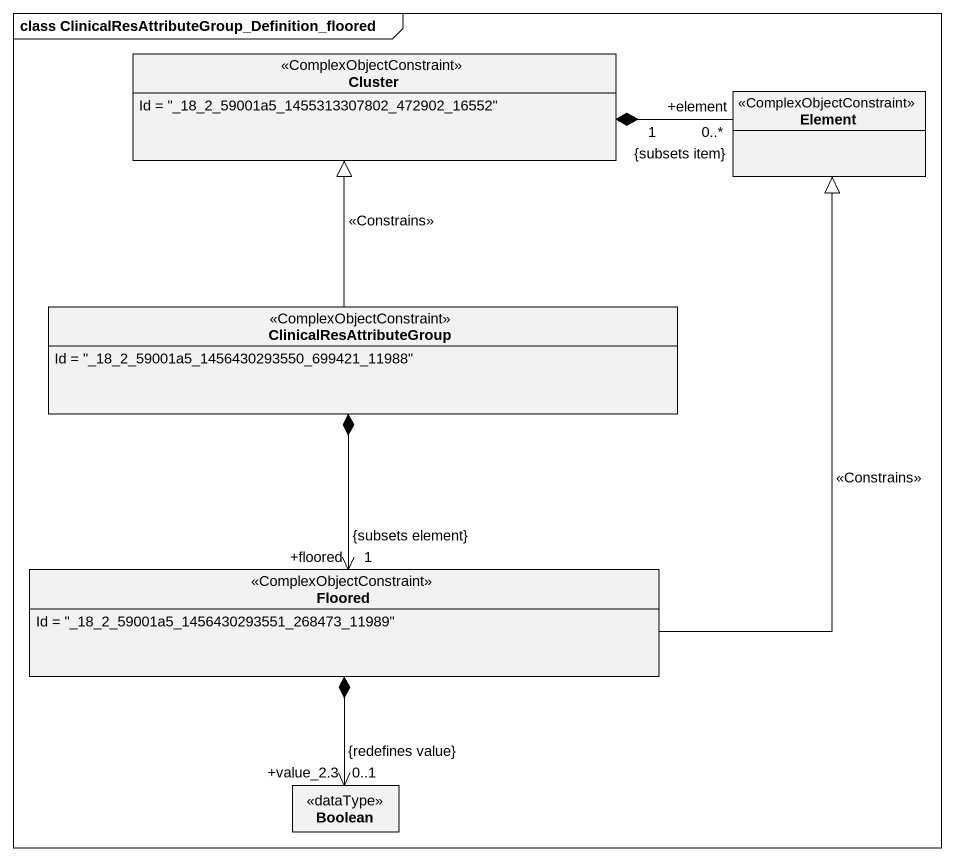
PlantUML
@startuml
mainframe class ClinicalResAttributeGroup_Definition_floored
hide circle
hide empty members
class Cluster <<ComplexObjectConstraint>> {
  Id = "_18_2_59001a5_1455313307802_472902_16552"
}
class Element <<ComplexObjectConstraint>>
class ClinicalResAttributeGroup <<ComplexObjectConstraint>> {
  Id = "_18_2_59001a5_1456430293550_699421_11988"
}
class Floored <<ComplexObjectConstraint>> {
  Id = "_18_2_59001a5_1456430293551_268473_11989"
}
class Boolean <<dataType>>
Cluster "1" *-right- "+element\n0..*\n{subsets item}" Element
ClinicalResAttributeGroup -up-|> Cluster : <<Constrains>>
ClinicalResAttributeGroup *--> "+floored\n1\n{subsets element}" Floored
Floored -up-|> Element : <<Constrains>>
Floored *--> "0..1\n+value_2.3\n{redefines value}" Boolean
@enduml
